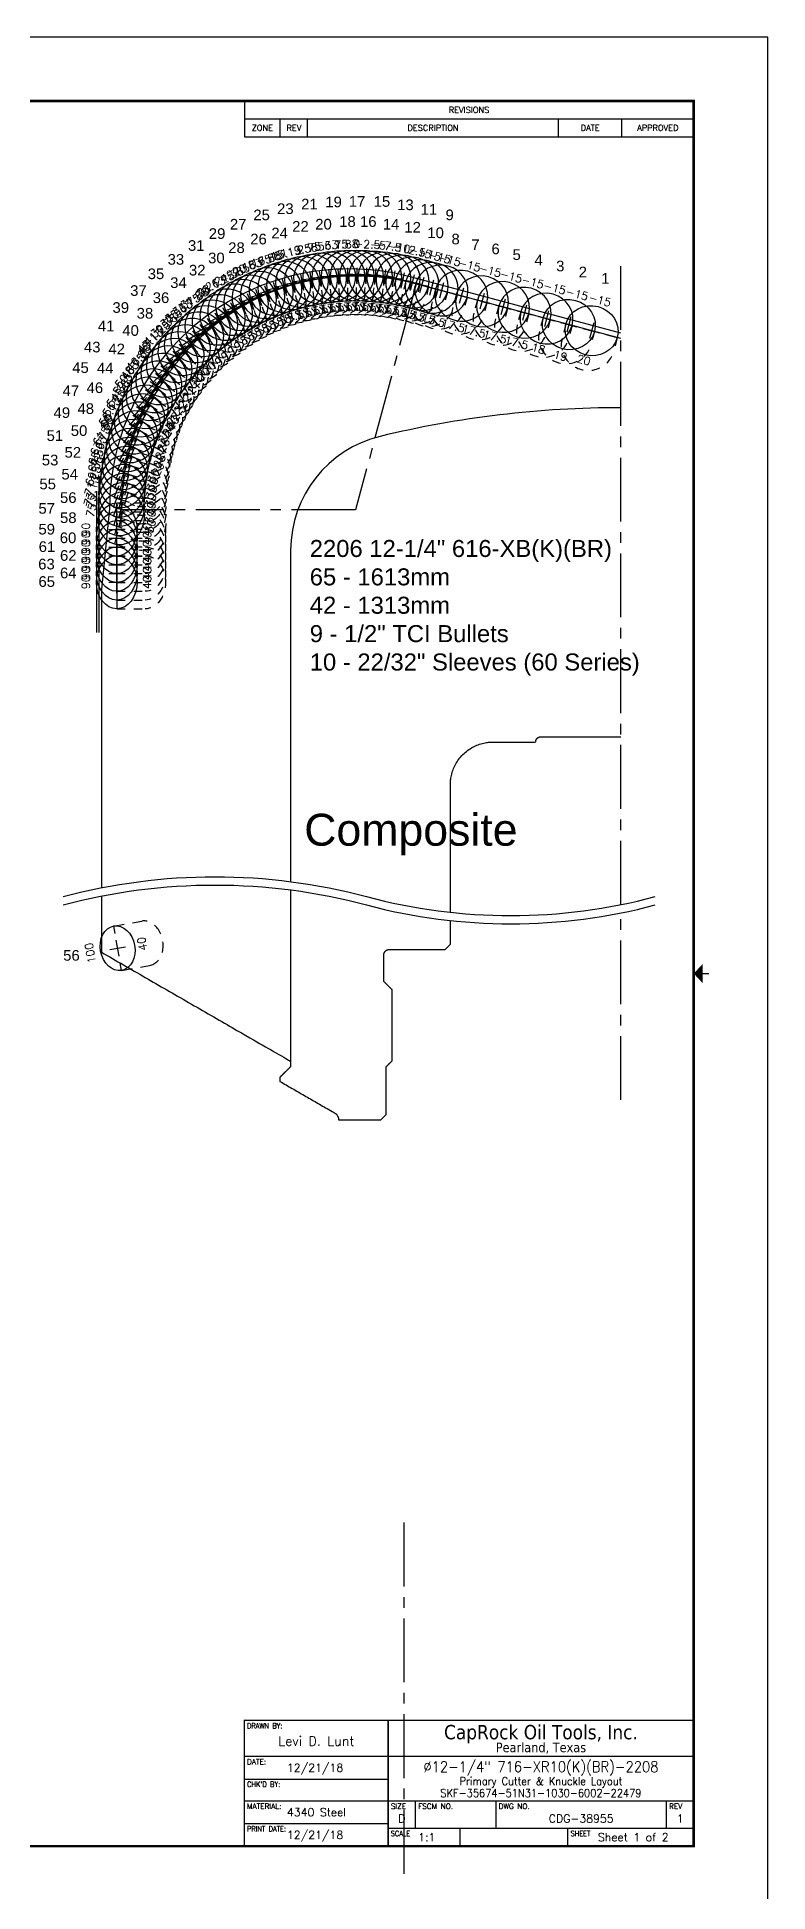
# Model space of a CAD drawing. Header units: inches. Extents: x -35.5 to 32.5, y -59 to 0.4.
# Drawn here: x 23.95 to 32.53, y -36.75 to -14.97 of the extents above; entities that cross this region are included whole.
import ezdxf
from ezdxf.enums import TextEntityAlignment as Align

# ---------------------------------------------------------------- set-up
doc = ezdxf.new("R2010")
doc.units = ezdxf.units.IN
doc.header["$MEASUREMENT"] = 0
doc.header["$PDMODE"] = 35
doc.linetypes.add('CENTER2', pattern=[1.125, 0.75, -0.125, 0.125, -0.125])
doc.linetypes.add('HIDDEN2', pattern=[0.1875, 0.125, -0.0625])
doc.layers.get('Defpoints').update_dxf_attribs({"color": 10})
for name, color, linetype, true_color in [('Blade_1', 30, 'Continuous', 0xff7f00), ('Blade_2', 7, 'Continuous', 0xcccc00), ('Blade_3', 7, 'Continuous', 0x00cc00), ('Blade_4', 7, 'Continuous', 0x00cccc), ('Blade_5', 7, 'Continuous', 0x0066cc), ('Blade_6', 190, 'Continuous', 0x7f00ff), ('Blade_7', 7, 'Continuous', 0xcc00cc)]:
    doc.layers.add(name, color=color, linetype=linetype, true_color=true_color)
for name, color, linetype in [('CLine', 5, 'CENTER2'), ('TEXT', 3, 'Continuous'), ('Title Block', 7, 'Continuous')]:
    doc.layers.add(name, color=color, linetype=linetype)
doc.styles.add('Block', font='tahoma.ttf')
doc.styles.add('RomanD', font='romand.shx', dxfattribs={"width": 0.9})
doc.styles.add('RomanS', font='romans')
doc.styles.get("Standard").update_dxf_attribs({"font": 'arial.ttf'})

# ---------------------------------------------------------------- blocks, each defined once
blk = doc.blocks.new('COT_Dblock')
at = {"layer": 'Defpoints'}
blk.add_point((33.812, 21.812), dxfattribs=at)
at = {"layer": 'Title Block'}
for p, q in [((27.857, 21.25), (27.857, 20.828)), ((27.857, 21.039), (33.13, 21.039)), ((28.278, 20.828), (28.278, 21.039)), ((28.599, 20.828), (28.599, 21.039)), ((31.544, 20.828), (31.544, 21.039)), ((32.286, 20.828), (32.286, 21.039)), ((27.857, 20.828), (33.13, 20.828)), ((29.544, 1.805), (27.857, 1.805)), ((27.857, 1.539), (29.544, 1.539)), ((27.857, 1.282), (33.13, 1.282)), ((29.865, 0.961), (29.865, 1.282)), ((30.81, 0.961), (30.81, 1.282)), ((32.809, 0.961), (32.809, 1.282)), ((27.857, 1.016), (29.544, 1.016)), ((29.544, 0.961), (33.13, 0.961)), ((30.388, 0.75), (30.388, 0.961)), ((31.653, 0.75), (31.653, 0.961))]:
    blk.add_line(p, q, dxfattribs=at)
at = {"layer": 'Title Block', "color": 8}
blk.add_lwpolyline([(0, 0), (34, 0), (34, 22), (0, 22)], close=True, dxfattribs=at)
at = {"layer": 'Title Block', "const_width": 0.03}
blk.add_lwpolyline([(33.13, 21.25), (0.87, 21.25), (0.87, 0.75), (33.13, 0.75)], close=True, dxfattribs=at)
at = {"layer": 'Title Block'}
for points, const_width in [([(33.31, 11), (33.235, 11)], 0.015), ([(27.857, 0.75), (27.857, 2.227), (33.13, 2.227)], 0.0169), ([(29.544, 0.75), (29.544, 2.227)], 0.0169), ([(29.544, 1.805), (33.13, 1.805)], 0.0169)]:
    blk.add_lwpolyline(points, dxfattribs=dict(at, const_width=const_width))
blk.add_solid([(33.235, 10.887), (33.235, 11.113), (33.13, 11)], dxfattribs=at)
for s, height, style, p in [('REVISIONS', 0.0703, 'RomanS', (30.493, 21.145)), ('ZONE', 0.0703, 'RomanS', (28.067, 20.934)), ('REV', 0.0703, 'RomanS', (28.439, 20.934)), ('DESCRIPTION', 0.07031, 'RomanS', (30.071, 20.934)), ('DATE', 0.0703, 'RomanS', (31.915, 20.934)), ('APPROVED', 0.0703, 'RomanS', (32.708, 20.934)), ('CapRock Oil Tools, Inc.', 0.16875, 'Block', (31.337, 2.09)), ('Pearland, Texas', 0.1125, 'Block', (31.337, 1.91))]:
    blk.add_text(s, height=height, dxfattribs=dict(at, style=style)).set_placement(p, align=Align.MIDDLE_CENTER)
at = {"layer": 'Title Block', "style": 'RomanS'}
for s, width, p in [('DRAWN BY:', 0.86, (27.888, 2.195)), ("CHK'D BY:", 0.91, (27.888, 1.508)), ('PRINT DATE:', 0.78, (27.888, 0.985)), ('SCALE', 0.9, (29.575, 0.93)), ('SHEET', 0.9, (31.685, 0.93))]:
    blk.add_text(s, height=0.0625, dxfattribs=dict(at, width=width)).set_placement(p, align=Align.TOP_LEFT)
for s, p in [('DATE:', (27.888, 1.773)), ('MATERIAL:', (27.888, 1.25)), ('SIZE', (29.575, 1.25)), ('FSCM NO.', (29.896, 1.25)), ('DWG NO.', (30.841, 1.25)), ('REV', (32.841, 1.25))]:
    blk.add_text(s, height=0.0625, dxfattribs=at).set_placement(p, align=Align.TOP_LEFT)
at = {"layer": 'Title Block', "color": 3, "style": 'RomanS'}
blk.add_text('D', height=0.094, dxfattribs=at).set_placement((29.704, 1.121), align=Align.TOP_CENTER)
at = {"layer": 'Title Block', "color": 1, "style": 'RomanS', "flags": 8}
for tag, p in [('FNAME', (0.62, 3.75)), ('REVDATE', (0.62, 2.25)), ('USER', (0.62, 0.75))]:
    blk.add_attdef(tag, text='', height=0.047, rotation=90, dxfattribs=at).set_placement(p, align=Align.BOTTOM_LEFT)
at = {"layer": 'Title Block', "color": 3, "style": 'RomanS', "flags": 8}
blk.add_attdef('DRAWN', text='', height=0.11, dxfattribs=at).set_placement((28.7, 1.984), align=Align.MIDDLE_CENTER)
at = {"layer": 'Title Block', "color": 3, "style": 'RomanD', "width": 0.9, "flags": 8}
for tag, height, p in [('TITL1', 0.125, (31.337, 1.684)), ('TITL2', 0.094, (31.337, 1.514)), ('TITL3', 0.094, (31.337, 1.374))]:
    blk.add_attdef(tag, text='', height=height, dxfattribs=at).set_placement(p, align=Align.MIDDLE_CENTER)
at = {"layer": 'Title Block', "color": 3, "style": 'RomanS', "flags": 8}
for tag, p in [('DDATE', (28.356, 1.672)), ('CHECK', (28.356, 1.406)), ('MATRL', (28.356, 1.149)), ('PDATE', (28.356, 0.883)), ('SCALE', (29.896, 0.855)), ('SHEET', (32.005, 0.855))]:
    blk.add_attdef(tag, text='', height=0.094, dxfattribs=at).set_placement(p, align=Align.MIDDLE_LEFT)
for tag, p in [('FSCM#', (30.337, 1.121)), ('DWG#', (31.81, 1.121)), ('REV#', (32.97, 1.121))]:
    blk.add_attdef(tag, text='', height=0.094, dxfattribs=at).set_placement(p, align=Align.TOP_CENTER)
blk = doc.blocks.new('CMark')
at = {"layer": 'CLine'}
for p, q in [((-0.094, 0), (0.094, 0)), ((0, 0.094), (0, -0.094))]:
    blk.add_line(p, q, dxfattribs=at)
blk = doc.blocks.new('1313@40')
for p, q in [((-0.265, 0), (-0.177, 0)), ((0.177, 0), (0.264, 0))]:
    blk.add_line(p, q)
at = {"color": 8, "linetype": 'HIDDEN2'}
for p, q in [((-0.265, 0), (-0.265, -0.334)), ((0.264, 0), (0.264, -0.334))]:
    blk.add_line(p, q, dxfattribs=at)
blk.add_ellipse((0, 0), major_axis=(0.265, 0), ratio=0.765974)
blk.add_ellipse((0, -0.334), major_axis=(-0.265, 0), ratio=0.765974, start_param=0, end_param=3.141593, dxfattribs=at)
blk.add_blockref('CMark', (0, 0))
at = {"style": 'RomanS'}
blk.add_text('40', height=0.094, dxfattribs=at).set_placement((0, -0.292), align=Align.MIDDLE_CENTER)
blk.add_attdef('ANG', text='', height=0.094, dxfattribs=at).set_placement((0, 0.251), align=Align.BOTTOM_CENTER)
blk = doc.blocks.new('1613@20')
for p, q in [((-0.17, 0), (-0.312, 0)), ((0.171, 0), (0.312, 0))]:
    blk.add_line(p, q)
at = {"color": 8, "linetype": 'HIDDEN2', "ltscale": 0.5}
blk.add_line((-0.312, 0), (-0.312, -0.178), dxfattribs=at)
at = {"color": 8, "linetype": 'HIDDEN2', "ltscale": 0.5, "flags": 128}
blk.add_lwpolyline([(0.312, 0), (0.312, -0.178)], dxfattribs=at)
blk.add_ellipse((0, 0), major_axis=(-0.312, 0), ratio=0.939693, start_param=-3.141592653589793, end_param=3.141592653589793)
at = {"color": 8, "linetype": 'HIDDEN2', "ltscale": 0.5}
blk.add_ellipse((0, -0.178), major_axis=(-0.312, 0), ratio=0.939693, start_param=0, end_param=3.141593, dxfattribs=at)
blk.add_blockref('CMark', (0, 0))
at = {"style": 'RomanS'}
blk.add_text('20', height=0.094, dxfattribs=at).set_placement((0, -0.356), align=Align.MIDDLE_CENTER)
blk.add_attdef('ANG', text='', height=0.094, dxfattribs=at).set_placement((0, 0.298), align=Align.BOTTOM_CENTER)
blk = doc.blocks.new('1613@19')
for p, q in [((-0.17, 0), (-0.313, 0)), ((0.171, 0), (0.312, 0))]:
    blk.add_line(p, q)
at = {"color": 8, "linetype": 'HIDDEN2', "ltscale": 0.5}
blk.add_line((-0.313, 0), (-0.313, -0.169), dxfattribs=at)
at = {"color": 8, "linetype": 'HIDDEN2', "ltscale": 0.5, "flags": 128}
blk.add_lwpolyline([(0.312, 0), (0.312, -0.169)], dxfattribs=at)
at = {"extrusion": (0, 0, -1)}
blk.add_ellipse((0, 0), major_axis=(-0.312, 0), ratio=0.945519, start_param=3.141593, end_param=9.424778, dxfattribs=at)
at = {"color": 8, "linetype": 'HIDDEN2', "ltscale": 0.5}
blk.add_ellipse((0, -0.169), major_axis=(0.312, 0), ratio=0.945519, start_param=3.141593, end_param=6.283185, dxfattribs=at)
blk.add_blockref('CMark', (0, 0))
at = {"style": 'RomanS'}
blk.add_text('19', height=0.094, dxfattribs=at).set_placement((0, -0.379), align=Align.MIDDLE_CENTER)
blk.add_attdef('ANG', text='', height=0.094, dxfattribs=at).set_placement((0, 0.298), align=Align.BOTTOM_CENTER)
blk = doc.blocks.new('1613@18')
for p, q in [((-0.17, 0), (-0.312, 0)), ((0.171, 0), (0.312, 0))]:
    blk.add_line(p, q)
at = {"color": 8, "linetype": 'HIDDEN2', "ltscale": 0.5}
blk.add_line((-0.312, 0), (-0.312, -0.159), dxfattribs=at)
at = {"color": 8, "linetype": 'HIDDEN2', "ltscale": 0.5, "flags": 128}
blk.add_lwpolyline([(0.312, 0), (0.312, -0.159)], dxfattribs=at)
at = {"extrusion": (0, 0, -1)}
blk.add_ellipse((0, 0), major_axis=(-0.312, 0), ratio=0.95104, start_param=-3.141592653589793, end_param=3.141592653589793, dxfattribs=at)
at = {"color": 8, "linetype": 'HIDDEN2', "ltscale": 0.5}
blk.add_ellipse((0, -0.161), major_axis=(0.312, 0), ratio=0.953717, start_param=3.141593, end_param=6.283185, dxfattribs=at)
blk.add_blockref('CMark', (0, 0))
at = {"style": 'RomanS'}
blk.add_text('18', height=0.094, dxfattribs=at).set_placement((0, -0.364), align=Align.MIDDLE_CENTER)
blk.add_attdef('ANG', text='', height=0.094, dxfattribs=at).set_placement((0, 0.298), align=Align.BOTTOM_CENTER)
blk = doc.blocks.new('1613@17.5')
for p, q in [((-0.17, 0), (-0.312, 0)), ((0.171, 0), (0.312, 0))]:
    blk.add_line(p, q)
at = {"color": 8, "linetype": 'HIDDEN2', "ltscale": 0.5}
blk.add_line((-0.312, 0), (-0.312, -0.159), dxfattribs=at)
at = {"color": 8, "linetype": 'HIDDEN2', "ltscale": 0.5, "flags": 128}
blk.add_lwpolyline([(0.312, 0), (0.312, -0.159)], dxfattribs=at)
at = {"extrusion": (0, 0, -1)}
blk.add_ellipse((0, 0), major_axis=(-0.312, 0), ratio=0.953717, start_param=-3.141592653589793, end_param=3.141592653589793, dxfattribs=at)
at = {"color": 8, "linetype": 'HIDDEN2', "ltscale": 0.5}
blk.add_ellipse((0, -0.159), major_axis=(0.312, 0), ratio=0.953717, start_param=3.141593, end_param=6.283185, dxfattribs=at)
blk.add_blockref('CMark', (0, 0))
at = {"style": 'RomanS'}
blk.add_text('17.5', height=0.094, dxfattribs=at).set_placement((0, -0.364), align=Align.MIDDLE_CENTER)
blk.add_attdef('ANG', text='', height=0.094, dxfattribs=at).set_placement((0, 0.298), align=Align.BOTTOM_CENTER)
blk = doc.blocks.new('1613@30')
for p, q in [((-0.17, 0), (-0.312, 0)), ((0.171, 0), (0.312, 0))]:
    blk.add_line(p, q)
at = {"color": 8, "linetype": 'HIDDEN2', "ltscale": 0.5}
blk.add_line((-0.312, 0), (-0.312, -0.26), dxfattribs=at)
at = {"color": 8, "linetype": 'HIDDEN2', "ltscale": 0.5, "flags": 128}
blk.add_lwpolyline([(0.312, 0), (0.312, -0.26)], dxfattribs=at)
at = {"extrusion": (0, 0, -1)}
blk.add_ellipse((0, 0), major_axis=(-0.312, 0), ratio=0.866025, start_param=-3.141592653589793, end_param=3.141592653589793, dxfattribs=at)
at = {"color": 8, "linetype": 'HIDDEN2', "ltscale": 0.5, "extrusion": (0, 0, -1)}
blk.add_ellipse((0, -0.26), major_axis=(-0.312, 0), ratio=0.866025, start_param=3.068877, end_param=6.355901, dxfattribs=at)
blk.add_blockref('CMark', (0, 0))
at = {"style": 'RomanS'}
blk.add_text('30', height=0.094, dxfattribs=at).set_placement((0, -0.356), align=Align.MIDDLE_CENTER)
blk.add_attdef('ANG', text='', height=0.094, dxfattribs=at).set_placement((0, 0.287), align=Align.BOTTOM_CENTER)
blk = doc.blocks.new('1613@21')
for p, q in [((-0.17, 0), (-0.313, 0)), ((0.171, 0), (0.312, 0))]:
    blk.add_line(p, q)
at = {"color": 8, "linetype": 'HIDDEN2', "ltscale": 0.5}
blk.add_line((-0.313, 0), (-0.313, -0.186), dxfattribs=at)
at = {"color": 8, "linetype": 'HIDDEN2', "ltscale": 0.5, "flags": 128}
blk.add_lwpolyline([(0.312, 0), (0.312, -0.186)], dxfattribs=at)
blk.add_ellipse((0, 0), major_axis=(-0.312, 0), ratio=0.933568, start_param=3.141593, end_param=9.424778)
at = {"color": 8, "linetype": 'HIDDEN2', "ltscale": 0.5}
blk.add_ellipse((0, -0.186), major_axis=(-0.312, 0), ratio=0.933568, start_param=0, end_param=3.141593, dxfattribs=at)
blk.add_blockref('CMark', (0, 0))
at = {"style": 'RomanS'}
blk.add_text('21', height=0.094, dxfattribs=at).set_placement((0, -0.377), align=Align.MIDDLE_CENTER)
blk.add_attdef('ANG', text='', height=0.094, dxfattribs=at).set_placement((0, 0.298), align=Align.BOTTOM_CENTER)
blk = doc.blocks.new('1613@25')
for p, q in [((-0.17, 0), (-0.312, 0)), ((0.171, 0), (0.312, 0))]:
    blk.add_line(p, q)
at = {"color": 8, "linetype": 'HIDDEN2', "ltscale": 0.5}
blk.add_line((-0.312, 0), (-0.312, -0.22), dxfattribs=at)
at = {"color": 8, "linetype": 'HIDDEN2', "ltscale": 0.5, "flags": 128}
blk.add_lwpolyline([(0.312, 0), (0.312, -0.22)], dxfattribs=at)
blk.add_ellipse((0, 0), major_axis=(-0.312, 0), ratio=0.906308, start_param=-3.141592653589793, end_param=3.141592653589793)
at = {"color": 8, "linetype": 'HIDDEN2', "ltscale": 0.5}
blk.add_ellipse((0, -0.22), major_axis=(-0.312, 0), ratio=0.906308, start_param=0, end_param=3.141593, dxfattribs=at)
blk.add_blockref('CMark', (0, 0))
at = {"style": 'RomanS'}
blk.add_text('25', height=0.094, dxfattribs=at).set_placement((0, -0.356), align=Align.MIDDLE_CENTER)
blk.add_attdef('ANG', text='', height=0.094, dxfattribs=at).set_placement((0, 0.287), align=Align.BOTTOM_CENTER)
blk = doc.blocks.new('1613@22')
for p, q in [((-0.17, 0), (-0.313, 0)), ((0.171, 0), (0.312, 0))]:
    blk.add_line(p, q)
at = {"color": 8, "linetype": 'HIDDEN2', "ltscale": 0.5}
blk.add_line((-0.313, 0), (-0.313, -0.195), dxfattribs=at)
at = {"color": 8, "linetype": 'HIDDEN2', "ltscale": 0.5, "flags": 128}
blk.add_lwpolyline([(0.312, 0), (0.312, -0.195)], dxfattribs=at)
blk.add_ellipse((0, 0), major_axis=(-0.312, 0), ratio=0.927168, start_param=3.141593, end_param=9.424778)
at = {"color": 8, "linetype": 'HIDDEN2', "ltscale": 0.5}
blk.add_ellipse((0, -0.195), major_axis=(-0.312, 0), ratio=0.927168, start_param=0, end_param=3.141593, dxfattribs=at)
blk.add_blockref('CMark', (0, 0))
at = {"style": 'RomanS'}
blk.add_text('22', height=0.094, dxfattribs=at).set_placement((0.003, -0.376), align=Align.MIDDLE_CENTER)
blk.add_attdef('ANG', text='', height=0.094, dxfattribs=at).set_placement((0, 0.287), align=Align.BOTTOM_CENTER)
blk = doc.blocks.new('1613@22.5')
for p, q in [((-0.17, 0), (-0.312, 0)), ((0.171, 0), (0.312, 0))]:
    blk.add_line(p, q)
at = {"color": 8, "linetype": 'HIDDEN2', "ltscale": 0.5}
blk.add_line((-0.312, 0), (-0.312, -0.178), dxfattribs=at)
at = {"color": 8, "linetype": 'HIDDEN2', "ltscale": 0.5, "flags": 128}
blk.add_lwpolyline([(0.312, 0), (0.312, -0.178)], dxfattribs=at)
at = {"extrusion": (0, 0, -1)}
blk.add_ellipse((0, 0), major_axis=(-0.312, 0), ratio=0.92388, start_param=-3.141592653589793, end_param=3.141592653589793, dxfattribs=at)
at = {"color": 8, "linetype": 'HIDDEN2', "ltscale": 0.5}
blk.add_ellipse((0, -0.199), major_axis=(0.312, 0), ratio=0.92388, start_param=3.141593, end_param=6.283185, dxfattribs=at)
blk.add_blockref('CMark', (0, 0))
at = {"style": 'RomanS'}
blk.add_text('22.5', height=0.094, dxfattribs=at).set_placement((0, -0.377), align=Align.MIDDLE_CENTER)
blk.add_attdef('ANG', text='', height=0.094, dxfattribs=at).set_placement((0, 0.298), align=Align.BOTTOM_CENTER)
blk = doc.blocks.new('1613@23')
for p, q in [((-0.17, 0), (-0.313, 0)), ((0.171, 0), (0.312, 0))]:
    blk.add_line(p, q)
at = {"color": 8, "linetype": 'HIDDEN2', "ltscale": 0.5}
blk.add_line((-0.313, 0), (-0.313, -0.203), dxfattribs=at)
at = {"color": 8, "linetype": 'HIDDEN2', "ltscale": 0.5, "flags": 128}
blk.add_lwpolyline([(0.312, 0), (0.312, -0.203)], dxfattribs=at)
blk.add_ellipse((0, 0), major_axis=(-0.312, 0), ratio=0.920512, start_param=3.141593, end_param=9.424778)
at = {"color": 8, "linetype": 'HIDDEN2', "ltscale": 0.5}
blk.add_ellipse((0, -0.203), major_axis=(-0.312, 0), ratio=0.920512, start_param=0, end_param=3.141593, dxfattribs=at)
blk.add_blockref('CMark', (0, 0))
at = {"style": 'RomanS'}
blk.add_text('23', height=0.094, dxfattribs=at).set_placement((-0.001, -0.379), align=Align.MIDDLE_CENTER)
blk.add_attdef('ANG', text='', height=0.094, dxfattribs=at).set_placement((0, 0.287), align=Align.BOTTOM_CENTER)
blk = doc.blocks.new('1613@24')
for p, q in [((-0.17, 0), (-0.313, 0)), ((0.171, 0), (0.312, 0))]:
    blk.add_line(p, q)
at = {"color": 8, "linetype": 'HIDDEN2', "ltscale": 0.5}
blk.add_line((-0.313, 0), (-0.313, -0.212), dxfattribs=at)
at = {"color": 8, "linetype": 'HIDDEN2', "ltscale": 0.5, "flags": 128}
blk.add_lwpolyline([(0.312, 0), (0.312, -0.212)], dxfattribs=at)
blk.add_ellipse((0, 0), major_axis=(-0.312, 0), ratio=0.913536, start_param=3.141593, end_param=9.424778)
at = {"color": 8, "linetype": 'HIDDEN2', "ltscale": 0.5}
blk.add_ellipse((0, -0.212), major_axis=(-0.312, 0), ratio=0.910656, start_param=0, end_param=3.141593, dxfattribs=at)
blk.add_blockref('CMark', (0, 0))
at = {"style": 'RomanS'}
blk.add_text('24', height=0.094, dxfattribs=at).set_placement((0, -0.376), align=Align.MIDDLE_CENTER)
blk.add_attdef('ANG', text='', height=0.094, dxfattribs=at).set_placement((0, 0.287), align=Align.BOTTOM_CENTER)
blk = doc.blocks.new('1613@26')
for p, q in [((-0.17, 0), (-0.313, 0)), ((0.171, 0), (0.312, 0))]:
    blk.add_line(p, q)
at = {"color": 8, "linetype": 'HIDDEN2', "ltscale": 0.5}
blk.add_line((-0.313, 0), (-0.313, -0.228), dxfattribs=at)
at = {"color": 8, "linetype": 'HIDDEN2', "ltscale": 0.5, "flags": 128}
blk.add_lwpolyline([(0.312, 0), (0.312, -0.228)], dxfattribs=at)
blk.add_ellipse((0, 0), major_axis=(-0.312, 0), ratio=0.898784, start_param=3.141593, end_param=9.424778)
at = {"color": 8, "linetype": 'HIDDEN2', "ltscale": 0.5}
blk.add_ellipse((0, -0.228), major_axis=(-0.312, 0), ratio=0.898784, start_param=0, end_param=3.141593, dxfattribs=at)
blk.add_blockref('CMark', (0, 0))
at = {"style": 'RomanS'}
blk.add_text('26', height=0.094, dxfattribs=at).set_placement((0, -0.381), align=Align.MIDDLE_CENTER)
blk.add_attdef('ANG', text='', height=0.094, dxfattribs=at).set_placement((0, 0.287), align=Align.BOTTOM_CENTER)
blk = doc.blocks.new('1613@27')
for p, q in [((-0.17, 0), (-0.313, 0)), ((0.171, 0), (0.312, 0))]:
    blk.add_line(p, q)
at = {"color": 8, "linetype": 'HIDDEN2', "ltscale": 0.5}
blk.add_line((-0.313, 0), (-0.313, -0.236), dxfattribs=at)
at = {"color": 8, "linetype": 'HIDDEN2', "ltscale": 0.5, "flags": 128}
blk.add_lwpolyline([(0.312, 0), (0.312, -0.236)], dxfattribs=at)
blk.add_ellipse((0, 0), major_axis=(-0.312, 0), ratio=0.891008, start_param=3.141593, end_param=9.424778)
at = {"color": 8, "linetype": 'HIDDEN2', "ltscale": 0.5}
blk.add_ellipse((0, -0.236), major_axis=(-0.312, 0), ratio=0.891008, start_param=0, end_param=3.141593, dxfattribs=at)
blk.add_blockref('CMark', (0, 0))
at = {"style": 'RomanS'}
blk.add_text('27', height=0.094, dxfattribs=at).set_placement((0.003, -0.384), align=Align.MIDDLE_CENTER)
blk.add_attdef('ANG', text='', height=0.094, dxfattribs=at).set_placement((0, 0.287), align=Align.BOTTOM_CENTER)
blk = doc.blocks.new('1613@28')
for p, q in [((-0.17, 0), (-0.313, 0)), ((0.171, 0), (0.312, 0))]:
    blk.add_line(p, q)
at = {"color": 8, "linetype": 'HIDDEN2', "ltscale": 0.5}
blk.add_line((-0.313, 0), (-0.313, -0.244), dxfattribs=at)
at = {"color": 8, "linetype": 'HIDDEN2', "ltscale": 0.5, "flags": 128}
blk.add_lwpolyline([(0.312, 0), (0.312, -0.244)], dxfattribs=at)
blk.add_ellipse((0, 0), major_axis=(-0.312, 0), ratio=0.882944, start_param=3.141593, end_param=9.424778)
at = {"color": 8, "linetype": 'HIDDEN2', "ltscale": 0.5}
blk.add_ellipse((0, -0.244), major_axis=(-0.312, 0), ratio=0.882944, start_param=0, end_param=3.141593, dxfattribs=at)
blk.add_blockref('CMark', (0, 0))
at = {"style": 'RomanS'}
blk.add_text('28', height=0.094, dxfattribs=at).set_placement((0, -0.389), align=Align.MIDDLE_CENTER)
blk.add_attdef('ANG', text='', height=0.094, dxfattribs=at).set_placement((0, 0.287), align=Align.BOTTOM_CENTER)
blk = doc.blocks.new('1613@29')
for p, q in [((-0.17, 0), (-0.313, 0)), ((0.171, 0), (0.312, 0))]:
    blk.add_line(p, q)
at = {"color": 8, "linetype": 'HIDDEN2', "ltscale": 0.5}
blk.add_line((-0.313, 0), (-0.313, -0.252), dxfattribs=at)
at = {"color": 8, "linetype": 'HIDDEN2', "ltscale": 0.5, "flags": 128}
blk.add_lwpolyline([(0.312, 0), (0.312, -0.252)], dxfattribs=at)
blk.add_ellipse((0, 0), major_axis=(-0.312, 0), ratio=0.874624, start_param=3.141593, end_param=9.424778)
at = {"color": 8, "linetype": 'HIDDEN2', "ltscale": 0.5}
blk.add_ellipse((0, -0.252), major_axis=(-0.312, 0), ratio=0.874624, start_param=0, end_param=3.141593, dxfattribs=at)
blk.add_blockref('CMark', (0, 0))
at = {"style": 'RomanS'}
blk.add_text('29', height=0.094, dxfattribs=at).set_placement((0.006, -0.395), align=Align.MIDDLE_CENTER)
blk.add_attdef('ANG', text='', height=0.094, dxfattribs=at).set_placement((0, 0.287), align=Align.BOTTOM_CENTER)
blk = doc.blocks.new('1613@40')
for p, q in [((-0.17, 0), (-0.312, 0)), ((0.171, 0), (0.312, 0))]:
    blk.add_line(p, q)
at = {"color": 8, "linetype": 'HIDDEN2', "ltscale": 0.5}
blk.add_line((-0.312, 0), (-0.312, -0.334), dxfattribs=at)
at = {"color": 8, "linetype": 'HIDDEN2', "ltscale": 0.5, "flags": 128}
blk.add_lwpolyline([(0.312, 0), (0.312, -0.334)], dxfattribs=at)
at = {"extrusion": (0, 0, -1)}
blk.add_ellipse((0, 0), major_axis=(-0.312, 0), ratio=0.76608, start_param=3.141593, end_param=9.424778, dxfattribs=at)
at = {"color": 8, "linetype": 'HIDDEN2', "ltscale": 0.5, "extrusion": (0, 0, -1)}
blk.add_ellipse((0, -0.334), major_axis=(-0.312, 0), ratio=0.76608, start_param=3.141593, end_param=6.283185, dxfattribs=at)
blk.add_blockref('CMark', (0, 0))
at = {"style": 'RomanS'}
blk.add_text('40', height=0.094, dxfattribs=at).set_placement((0, -0.356), align=Align.MIDDLE_CENTER)
blk.add_attdef('ANG', text='', height=0.094, dxfattribs=at).set_placement((0, 0.287), align=Align.BOTTOM_CENTER)

msp = doc.modelspace()

# ---------------------------------------------------------------- linework, layer by layer
for p, q in [((30.80348, -18.44541), (28.34548, -17.78679)), ((24.80348, -20.50466), (24.70973, -21.45475)), ((24.70973, -21.45475), (24.70973, -24.9589)), ((26.92848, -24.98469), (26.92848, -27.01584))]:
    msp.add_line(p, q)
at = {"color": 1}
for p, q in [((24.67848, -20.12607), (24.67848, -21.95929)), ((24.64848, -20.29942), (24.64848, -21.95929))]:
    msp.add_line(p, q, dxfattribs=at)
for points in [[(24.25852, -25.06333, -0.1312544), (27.81968, -25.06333, 0.1312544), (31.20663, -25.06333)], [(24.25852, -25.16084, -0.1312544), (27.81968, -25.16084, 0.1312544), (31.20663, -25.16084)]]:
    msp.add_lwpolyline(points, format="xyb")
msp.add_arc((27.61723, -20.50466), 2.81375, 75, 180)
at = {"color": 7, "linetype": 'Continuous'}
for points in [[(24.70973, -25.0564), (24.70973, -25.3866), (24.70973, -25.7168)], [(28.80348, -25.6228), (28.80348, -25.48371), (28.80348, -25.34462)], [(28.74098, -25.6853), (28.77223, -25.65405), (28.80348, -25.6228)], [(28.12113, -26.1592), (28.07168, -26.10975), (28.02223, -26.0603)], [(28.12113, -26.99015), (28.12113, -26.57467), (28.12113, -26.1592)], [(28.05098, -27.0603), (28.08605, -27.02522), (28.12113, -26.99015)], [(26.80348, -27.1853), (26.80348, -27.20977), (26.80348, -27.23424)], [(28.05098, -27.6228), (28.05098, -27.34155), (28.05098, -27.0603)], [(27.98848, -27.6853), (28.01973, -27.65405), (28.05098, -27.6228)], [(27.49098, -27.6853), (27.73973, -27.6853), (27.98848, -27.6853)]]:
    msp.add_open_spline(points, degree=2, dxfattribs=at)
for points, weights, knots in [([(28.02223, -26.0603), (28.02223, -25.90405), (28.02223, -25.7478), (28.02223, -25.6853), (28.08473, -25.6853), (28.41285, -25.6853), (28.74098, -25.6853)], [1, 1, 1, 0.707106781187, 1, 1, 1], [19.69376397, 19.69376397, 19.69376397, 20.69376397, 20.69376397, 22.26456029, 22.26456029, 23.26456029, 23.26456029, 23.26456029]), ([(24.70973, -25.7168), (25.6316, -26.24904), (26.55348, -26.78129), (26.73316, -26.88503), (26.91285, -26.98877), (26.92848, -26.9978), (26.92848, -27.01584), (26.92848, -27.03159), (26.92848, -27.04735), (26.92848, -27.0603), (26.91932, -27.06945), (26.8614, -27.12737), (26.80348, -27.1853)], [1, 1, 1, 1, 1, 0.866025403784, 1, 1, 1, 0.923879532511, 1, 1, 1], [4.8139707, 4.8139707, 4.8139707, 5.8139707, 5.8139707, 6.8139707, 6.8139707, 7.86116825, 7.86116825, 8.86116825, 8.86116825, 9.64656642, 9.64656642, 10.64656642, 10.64656642, 10.64656642]), ([(26.80348, -27.23424), (27.12379, -27.41917), (27.4441, -27.60411), (27.49098, -27.63117), (27.49098, -27.6853)], [1, 1, 1, 0.866025403784, 1], [11.64656642, 11.64656642, 11.64656642, 12.64656642, 12.64656642, 13.69376397, 13.69376397, 13.69376397])]:
    msp.add_rational_spline(points, weights, degree=2, knots=knots, dxfattribs=at)
at = {"layer": 'CLine'}
for p, q in [((30.80348, -25.1575), (30.80348, -17.64069)), ((28.4019, -17.86441), (27.69015, -20.5207)), ((27.69015, -20.5207), (24.94015, -20.5207)), ((30.80348, -27.45205), (30.80348, -25.255)), ((28.26183, -36.54148), (28.26183, -32.34515))]:
    msp.add_line(p, q, dxfattribs=at)
at = {"layer": 'Defpoints'}
for p, q in [((30.80348, -18.50791), (28.4019, -17.86441)), ((24.88785, -21.49999), (24.88785, -20.64266)), ((24.94015, -20.70396), (24.94015, -20.5207))]:
    msp.add_line(p, q, dxfattribs=at)
msp.add_arc((27.69015, -20.5207), 2.75, 75, 180, dxfattribs=at)

# ---------------------------------------------------------------- block references
at = {"rotation": 99.99999999999999}
msp.add_blockref('1313@40', (24.89798, -25.66957), dxfattribs=at).add_auto_attribs({'ANG': '100'})
at = {"layer": 'Blade_1'}
for name, p, rotation, values in [('1613@17.5', (27.48892, -17.77807), 3.75, {'ANG': '3.75'}), ('1613@17.5', (28.24192, -17.82663), 347.5, {'ANG': '-12.5'}), ('1613@18', (26.75107, -17.93601), 16.88, {'ANG': '16.88'}), ('1613@17.5', (28.93081, -18.00613), 345, {'ANG': '-15'}), ('1613@17.5', (29.67322, -18.20506), 345, {'ANG': '-15'}), ('1613@19', (26.08392, -18.28854), 30, {'ANG': '30'}), ('1613@20', (30.46084, -18.4161), 345, {'ANG': '-15'}), ('1613@21', (25.5377, -18.80913), 43.13, {'ANG': '43.13'}), ('1613@25', (25.15353, -19.45858), 56.25, {'ANG': '56.25'}), ('1613@30', (24.96035, -20.188), 69.38, {'ANG': '69.38'}), ('1613@40', (24.88785, -20.95797), 90, {'ANG': '90'})]:
    msp.add_blockref(name, p, dxfattribs=dict(at, rotation=rotation)).add_auto_attribs(values)
at = {"layer": 'Blade_2'}
for name, p, rotation, values in [('1613@17.5', (27.5969, -17.77228), 1.88, {'ANG': '1.88'}), ('1613@17.5', (26.8534, -17.90109), 15, {'ANG': '15'}), ('1613@17.5', (28.35441, -17.85213), 345, {'ANG': '-15'}), ('1613@18', (26.17291, -18.22712), 28.13, {'ANG': '28.13'}), ('1613@20', (25.60665, -18.72584), 41.24999999999999, {'ANG': '41.25'}), ('1613@24', (25.19725, -19.35969), 54.38, {'ANG': '54.38'}), ('1613@30', (24.97553, -20.08094), 67.5, {'ANG': '67.5'}), ('1613@40', (24.88785, -20.85472), 90, {'ANG': '90'})]:
    msp.add_blockref(name, p, dxfattribs=dict(at, rotation=rotation)).add_auto_attribs(values)
at = {"layer": 'Blade_3'}
for name, p, rotation, values in [('1613@17.5', (26.95703, -17.87022), 13.13, {'ANG': '13.13'}), ('1613@17.5', (28.46592, -17.88156), 345, {'ANG': '-15'}), ('1613@18', (26.26425, -18.16925), 26.25, {'ANG': '26.25'}), ('1613@17.5', (29.17326, -18.07109), 345, {'ANG': '-15'}), ('1613@18', (29.93074, -18.27406), 345, {'ANG': '-15'}), ('1613@20', (25.67882, -18.64532), 39.38, {'ANG': '39.38'}), ('1613@23', (25.24482, -19.26258), 52.5, {'ANG': '52.5'}), ('1613@30', (24.99492, -19.97457), 65.63000000000001, {'ANG': '65.63'}), ('1613@40', (24.88785, -20.75147), 90, {'ANG': '90'})]:
    msp.add_blockref(name, p, dxfattribs=dict(at, rotation=rotation)).add_auto_attribs(values)
msp.add_blockref('1613@17.5', (27.70501, -17.77074), dxfattribs=at).add_auto_attribs({'ANG': '0'})
at = {"layer": 'Blade_4'}
for name, p, rotation, values in [('1613@17.5', (27.0618, -17.84345), 11.25, {'ANG': '11.25'}), ('1613@17.5', (27.81311, -17.77345), 357.5000000000001, {'ANG': '-2.5'}), ('1613@17.5', (28.58211, -17.91269), 345, {'ANG': '-15'}), ('1613@18', (26.35779, -18.11501), 24.38, {'ANG': '24.38'}), ('1613@20', (25.7541, -18.5677), 37.50000000000001, {'ANG': '37.5'}), ('1613@22.5', (25.29617, -19.16742), 50.63, {'ANG': '50.63'}), ('1613@29', (25.01847, -19.86903), 63.75, {'ANG': '63.75'}), ('1613@30', (24.94015, -20.61977), 75.00000000000001, {'ANG': '75'}), ('1613@40', (24.88785, -21.37095), 90, {'ANG': '90'})]:
    msp.add_blockref(name, p, dxfattribs=dict(at, rotation=rotation)).add_auto_attribs(values)
at = {"layer": 'Blade_5'}
for name, p, rotation, values in [('1613@17.5', (27.16753, -17.82082), 9.38, {'ANG': '9.38'}), ('1613@17.5', (27.92101, -17.78041), 355, {'ANG': '-5'}), ('1613@18', (26.45339, -18.0645), 22.5, {'ANG': '22.5'}), ('1613@17.5', (28.69831, -17.94383), 345, {'ANG': '-15'}), ('1613@17.5', (29.42073, -18.1374), 345, {'ANG': '-15'}), ('1613@19', (25.83237, -18.4931), 35.63, {'ANG': '35.63'}), ('1613@19', (30.19328, -18.3444), 345, {'ANG': '-15'}), ('1613@22', (25.35122, -19.07436), 48.75000000000001, {'ANG': '48.75'}), ('1613@28', (25.04616, -19.76451), 61.88000000000001, {'ANG': '61.88'}), ('1613@30', (24.94016, -20.51159), 75.00000000000001, {'ANG': '75'}), ('1613@40', (24.88785, -21.26771), 90, {'ANG': '90'})]:
    msp.add_blockref(name, p, dxfattribs=dict(at, rotation=rotation)).add_auto_attribs(values)
at = {"layer": 'Blade_6'}
for name, p, rotation, values in [('1613@17.5', (27.27407, -17.80236), 7.499999999999999, {'ANG': '7.5'}), ('1613@17.5', (28.02856, -17.7916), 352.5, {'ANG': '-7.5'}), ('1613@18', (26.55091, -18.01777), 20.63, {'ANG': '20.63'}), ('1613@19', (25.91352, -18.42163), 33.75, {'ANG': '33.75'}), ('1613@22', (25.40988, -18.98353), 46.88000000000001, {'ANG': '46.88'}), ('1613@27', (25.07793, -19.66115), 59.99999999999999, {'ANG': '60'}), ('1613@30', (24.94264, -20.40349), 73.13, {'ANG': '73.13'}), ('1613@40', (24.88785, -21.16446), 90, {'ANG': '90'})]:
    msp.add_blockref(name, p, dxfattribs=dict(at, rotation=rotation)).add_auto_attribs(values)
at = {"layer": 'Blade_7'}
for name, p, rotation, values in [('1613@17.5', (27.38126, -17.7881), 5.630000000000001, {'ANG': '5.63'}), ('1613@17.5', (28.13559, -17.80702), 350.0000000000001, {'ANG': '-10'}), ('1613@18', (26.65019, -17.97492), 18.75, {'ANG': '18.75'}), ('1613@19', (25.99741, -18.35341), 31.88, {'ANG': '31.88'}), ('1613@21', (25.47208, -18.89507), 45, {'ANG': '45'}), ('1613@26', (25.11374, -19.55912), 58.13, {'ANG': '58.13'}), ('1613@30', (24.94938, -20.29557), 71.25, {'ANG': '71.25'}), ('1613@40', (24.88785, -21.06121), 90, {'ANG': '90'})]:
    msp.add_blockref(name, p, dxfattribs=dict(at, rotation=rotation)).add_auto_attribs(values)
at = {"layer": 'Title Block'}
ref = msp.add_blockref('COT_Dblock', (-1.47119, -36.96734), dxfattribs=at)
ref.add_attrib('TITL1', 'Ø12-1/4" 716-XR10(K)(BR)-2208', dxfattribs={"color": 3, "height": 0.125, "style": 'RomanD', "width": 0.9, "flags": 8}).set_placement((29.86584, -35.28382), align=Align.MIDDLE_CENTER)
ref.add_attrib('TITL2', 'Primary Cutter & Knuckle Layout', dxfattribs={"color": 3, "height": 0.094, "style": 'RomanD', "width": 0.9, "flags": 8}).set_placement((29.86584, -35.45302), align=Align.MIDDLE_CENTER)
ref.add_attrib('TITL3', 'SKF-35674-51N31-1030-6002-22479', dxfattribs={"color": 3, "height": 0.094, "style": 'RomanD', "width": 0.9, "flags": 8}).set_placement((29.86584, -35.59342), align=Align.MIDDLE_CENTER)
ref.add_attrib('DWG#', 'CDG-38955', dxfattribs={"color": 3, "height": 0.094, "style": 'RomanS', "flags": 8}).set_placement((30.33834, -35.84609), align=Align.TOP_CENTER)
ref.add_attrib('REV#', '1', dxfattribs={"color": 3, "height": 0.094, "style": 'RomanS', "flags": 8}).set_placement((31.4985, -35.84609), align=Align.TOP_CENTER)
ref.add_attrib('SHEET', 'Sheet 1 of 2', dxfattribs={"color": 3, "height": 0.094, "style": 'RomanS', "flags": 8}).set_placement((30.53412, -36.11188), align=Align.MIDDLE_LEFT)
ref.add_attrib('SCALE', '1:1', dxfattribs={"color": 3, "height": 0.094, "style": 'RomanS', "flags": 8}).set_placement((28.42475, -36.11188), align=Align.MIDDLE_LEFT)
ref.add_attrib('DRAWN', 'Levi D. Lunt', dxfattribs={"color": 3, "height": 0.11, "style": 'RomanS', "flags": 8}).set_placement((27.22912, -34.98297), align=Align.MIDDLE_CENTER)
ref.add_attrib('DDATE', '12/21/18', dxfattribs={"color": 3, "height": 0.094, "style": 'RomanS', "flags": 8}).set_placement((26.88471, -35.29555), align=Align.MIDDLE_LEFT)
ref.add_attrib('MATRL', '4340 Steel', dxfattribs={"color": 3, "height": 0.094, "style": 'RomanS', "flags": 8}).set_placement((26.88471, -35.81867), align=Align.MIDDLE_LEFT)
ref.add_attrib('PDATE', '12/21/18', dxfattribs={"color": 3, "height": 0.094, "style": 'RomanS', "flags": 8}).set_placement((26.88471, -36.08445), align=Align.MIDDLE_LEFT)

# ---------------------------------------------------------------- texts
msp.add_text('56', height=0.125).set_placement((24.25902, -25.81617))
at = {"layer": 'Blade_1'}
for s, p in [('19', (27.33518, -16.96629)), ('12', (28.26275, -17.26403)), ('26', (26.45445, -17.40221)), ('7', (29.04902, -17.46873)), ('33', (25.48471, -17.64096)), ('4', (29.79001, -17.64856)), ('1', (30.57335, -17.86365)), ('40', (24.95299, -18.47595)), ('47', (24.25279, -19.18306)), ('54', (24.23871, -20.16406)), ('61', (23.97168, -21.01513))]:
    msp.add_text(s, height=0.125, dxfattribs=at).set_placement(p)
at = {"layer": 'Blade_2'}
for s, p in [('25', (26.49099, -17.11852)), ('11', (28.45389, -17.05337)), ('18', (27.49821, -17.19662)), ('32', (25.73487, -17.76736)), ('39', (24.83775, -18.20631)), ('46', (24.53394, -19.14829)), ('53', (24.00822, -19.99834)), ('60', (24.21903, -20.9112))]:
    msp.add_text(s, height=0.125, dxfattribs=at).set_placement(p)
at = {"layer": 'Blade_3'}
for s, p in [('17', (27.61064, -16.96068)), ('24', (26.7018, -17.33199)), ('10', (28.53259, -17.32863)), ('31', (25.72363, -17.47805)), ('6', (29.28543, -17.51809)), ('3', (30.04407, -17.71908)), ('38', (25.12164, -18.27372)), ('45', (24.36529, -18.91235)), ('52', (24.27528, -19.90773)), ('59', (23.96887, -20.81009))]:
    msp.add_text(s, height=0.125, dxfattribs=at).set_placement(p)
at = {"layer": 'Blade_4'}
for s, p in [('23', (26.76926, -17.04549)), ('9', (28.74622, -17.11797)), ('16', (27.74275, -17.19662)), ('30', (25.95974, -17.62411)), ('37', (25.04575, -18.00688)), ('44', (24.65481, -18.91797)), ('51', (24.06447, -19.71111)), ('58', (24.22185, -20.67526)), ('65', (23.96887, -21.42522))]:
    msp.add_text(s, height=0.125, dxfattribs=at).set_placement(p)
at = {"layer": 'Blade_5'}
for s, p in [('15', (27.90297, -16.96068)), ('29', (25.96817, -17.33761)), ('22', (26.94634, -17.25334)), ('8', (28.81613, -17.40174)), ('5', (29.53243, -17.58509)), ('2', (30.30871, -17.7896)), ('36', (25.30997, -18.09114)), ('43', (24.50302, -18.67079)), ('50', (24.34836, -19.65213)), ('57', (23.96887, -20.56572)), ('64', (24.22185, -21.3241))]:
    msp.add_text(s, height=0.125, dxfattribs=at).set_placement(p)
at = {"layer": 'Blade_6'}
for s, p in [('21', (27.05129, -16.99157)), ('14', (28.00978, -17.22752)), ('28', (26.19585, -17.50333)), ('35', (25.25094, -17.81026)), ('42', (24.78973, -18.69326)), ('49', (24.14598, -19.44147)), ('56', (24.22185, -20.43932)), ('63', (23.96606, -21.22018))]:
    msp.add_text(s, height=0.125, dxfattribs=at).set_placement(p)
at = {"layer": 'Blade_7'}
for s, p in [('13', (28.17843, -17)), ('27', (26.21553, -17.22806)), ('20', (27.21712, -17.22752)), ('34', (25.51516, -17.91419)), ('41', (24.66605, -18.42361)), ('48', (24.42706, -19.39372)), ('55', (23.98011, -20.27922)), ('62', (24.22185, -21.11906))]:
    msp.add_text(s, height=0.125, dxfattribs=at).set_placement(p)
at = {"layer": 'TEXT', "insert": (27.15263, -20.87411), "char_height": 0.2, "attachment_point": 1}
msp.add_mtext_dynamic_manual_height_columns('2206 12-1/4" 616-XB(K)(BR)\\P65 - 1613mm\\P42 - 1313mm\\P9 - 1/2" TCI Bullets\\P10 - 22/32" Sleeves (60 Series)', width=4.3350007, gutter_width=1, heights=[0], dxfattribs=at)

# ---------------------------------------------------------------- next in the draw order: texts
at = {"layer": 'TEXT', "insert": (27.08775, -24.09025), "char_height": 0.375, "attachment_point": 1, "bg_fill": 3, "box_fill_scale": 1.5, "bg_fill_color": 256, "bg_fill_transparency": 0}
msp.add_mtext_dynamic_manual_height_columns('Composite', width=3.4893174, gutter_width=1, heights=[0], dxfattribs=at)

# ---------------------------------------------------------------- next in the draw order: linework, layer by layer
msp.add_lwpolyline([(30.80348, -19.32041, 0.05945018), (27.97995, -19.65732, 0.34623726), (26.92848, -20.99371), (26.92848, -24.88718)], format="xyb")
at = {"color": 7, "linetype": 'Continuous'}
msp.add_rational_spline([(28.80348, -25.24712), (28.80348, -24.49746), (28.80348, -23.7478), (28.80348, -23.2478), (29.30348, -23.2478), (29.55348, -23.2478), (29.80348, -23.2478), (29.80348, -23.22191), (29.82178, -23.2036), (29.84009, -23.1853), (29.86598, -23.1853), (30.33473, -23.1853), (30.80348, -23.1853)], [1, 1, 1, 0.707106781187, 1, 1, 1, 0.923879532511, 1, 0.923879532511, 1, 1, 1], degree=2, knots=[24.46492013, 24.46492013, 24.46492013, 25.26456029, 25.26456029, 26.83535662, 26.83535662, 27.83535662, 27.83535662, 28.62075478, 28.62075478, 29.40615295, 29.40615295, 30.40615295, 30.40615295, 30.40615295], dxfattribs=at)

doc.saveas('drawing.dxf')
